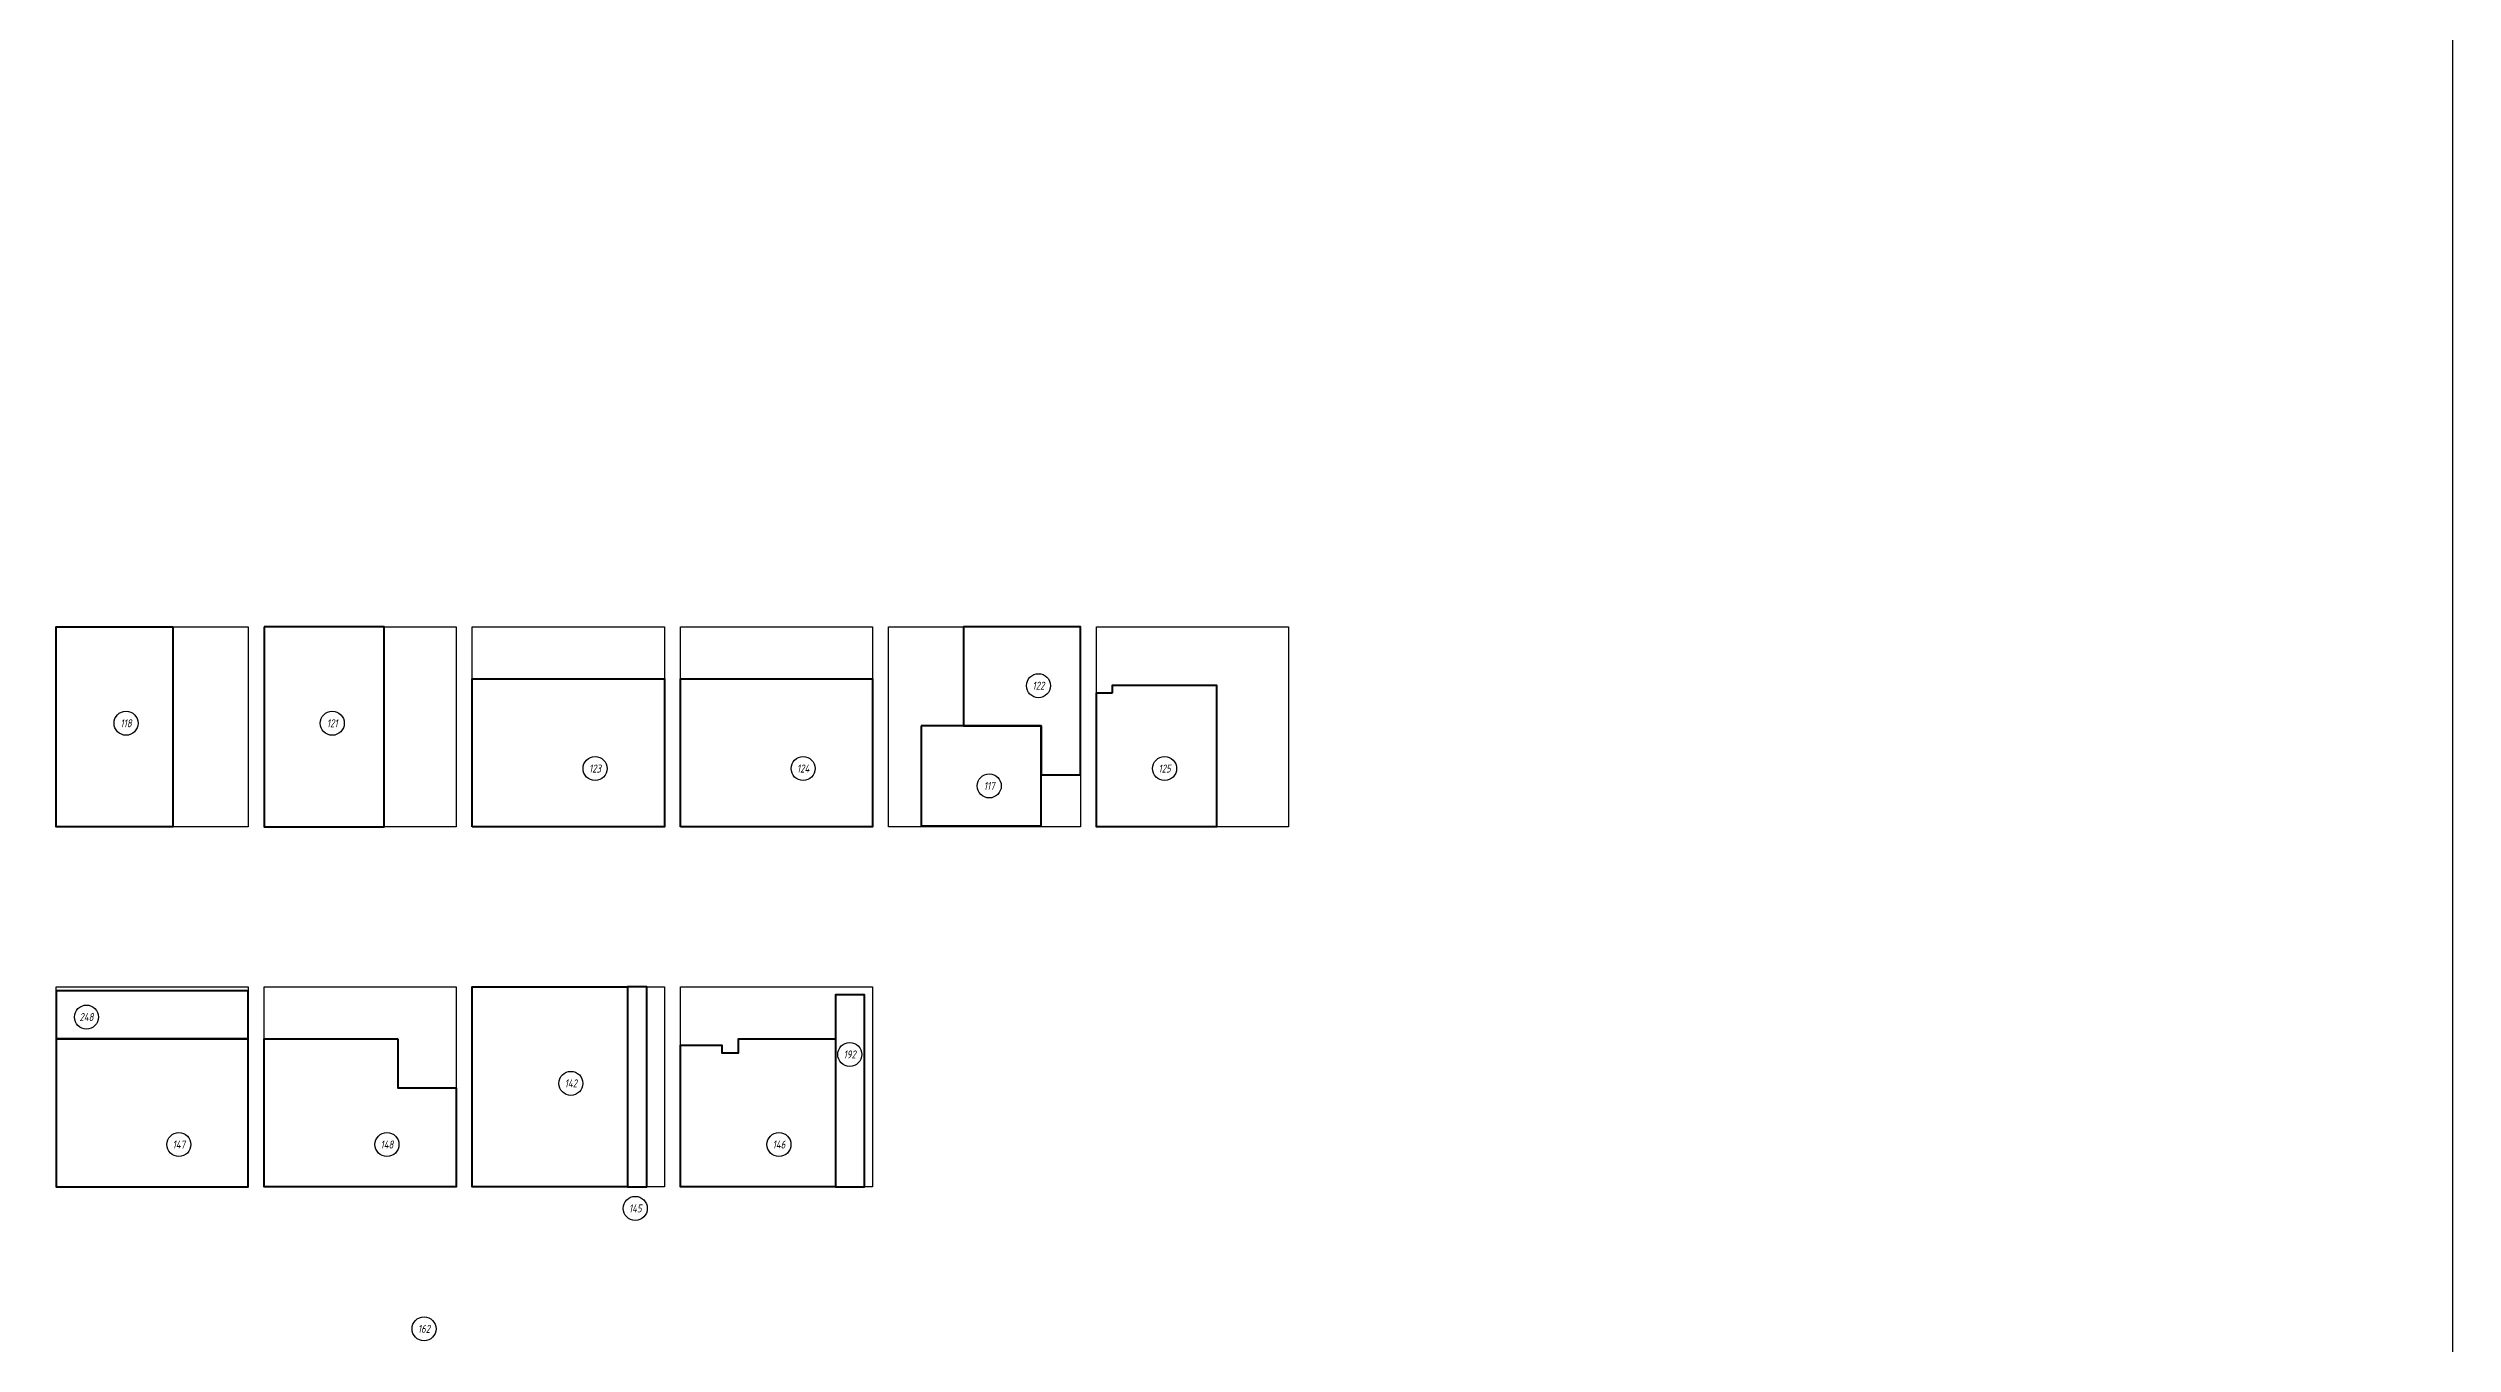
# Model space of a CAD drawing. Header units: millimetres. Extents: x -58926 to 122586, y -58688 to 8347.
# Drawn here: x 48017 to 63041, y -41885 to -33789 of the extents above; entities that cross this region are included whole.
import ezdxf
from ezdxf.enums import TextEntityAlignment as Align

# ---------------------------------------------------------------- set-up
doc = ezdxf.new("R2010")
doc.units = ezdxf.units.MM
doc.layers.add('100 noprint', color=1, linetype='Continuous', plot=False)
doc.layers.add('103 ГВЛ слой 1', color=7, linetype='Continuous')
doc.layers.add('104 ГВЛ слой 2', color=7, linetype='Continuous')
doc.styles.add('ГОСТ-ISOCPEUR', font='isocpeui.ttf', dxfattribs={"width": 0.8})

msp = doc.modelspace()

# ---------------------------------------------------------------- linework, layer by layer
for points in [[(48066.658, -37404.527), (49266.658, -37404.527), (49266.658, -38654.527), (48066.658, -38654.527)], [(49366.658, -37404.527), (50566.658, -37404.527), (50566.658, -38654.527), (49366.658, -38654.527)], [(50666.658, -37404.527), (51866.658, -37404.527), (51866.658, -38654.527), (50666.658, -38654.527)], [(51966.658, -37404.527), (53166.658, -37404.527), (53166.658, -38654.527), (51966.658, -38654.527)], [(53266.658, -37404.527), (54466.658, -37404.527), (54466.658, -38654.527), (53266.658, -38654.527)], [(54566.658, -37404.527), (55766.658, -37404.527), (55766.658, -38654.527), (54566.658, -38654.527)], [(48066.658, -39654.527), (49266.658, -39654.527), (49266.658, -40904.527), (48066.658, -40904.527)], [(49366.658, -39654.527), (50566.658, -39654.527), (50566.658, -40904.527), (49366.658, -40904.527)], [(50666.658, -39654.527), (51866.658, -39654.527), (51866.658, -40904.527), (50666.658, -40904.527)], [(51966.658, -39654.527), (53166.658, -39654.527), (53166.658, -40904.527), (51966.658, -40904.527)]]:
    msp.add_lwpolyline(points, close=True)
at = {"layer": '100 noprint'}
msp.add_lwpolyline([(32607.243, -25692.141), (32607.243, -58688.31), (63040.709, -58688.31), (63040.709, -25692.141)], close=True, dxfattribs=at)
at = {"layer": '103 ГВЛ слой 1', "color": 6, "lineweight": 40}
for points in [[(48066.658, -39679.527), (48066.658, -39979.527), (49266.658, -39979.527), (49266.658, -39679.527)], [(52936.658, -40904.527), (53117.158, -40904.527), (53117.158, -39704.527), (52936.658, -39704.527)]]:
    msp.add_lwpolyline(points, close=True, dxfattribs=at)
at = {"layer": '103 ГВЛ слой 1', "color": 6}
for centre in [(48256.374, -39843.197), (53024.949, -40076.737)]:
    msp.add_circle(centre, 75, dxfattribs=at)
at = {"layer": '104 ГВЛ слой 2', "color": 3, "lineweight": 40}
for points in [[(48796.658, -37404.527), (48796.658, -38654.527), (48066.658, -38654.527), (48066.658, -37404.527)], [(49366.658, -37404.527), (49366.658, -38654.527), (50116.658, -38654.527), (50116.658, -37404.527)], [(53736.658, -37404.527), (53736.658, -38023.027), (54221.158, -38023.027), (54221.158, -38329.527), (54466.658, -38329.527), (54466.658, -37404.527)], [(50666.658, -38654.527), (50666.658, -37729.527), (51866.658, -37729.527), (51866.658, -38654.527)], [(51966.658, -38654.527), (51966.658, -37729.527), (53166.658, -37729.527), (53166.658, -38654.527)], [(54666.658, -37816.527), (54666.658, -37769.027), (55316.658, -37769.027), (55316.658, -38654.527), (54566.658, -38654.527), (54566.658, -37816.527)], [(53471.158, -38023.027), (53471.158, -38648.027), (54221.158, -38648.027), (54221.158, -38023.027)], [(51636.658, -39654.527), (51636.658, -40904.527), (50666.658, -40904.527), (50666.658, -39654.527)], [(51636.658, -39654.527), (51636.658, -40904.527), (51756.658, -40904.527), (51756.658, -39654.527)], [(48066.658, -39979.527), (48066.658, -40904.527), (49266.658, -40904.527), (49266.658, -39979.527)], [(50202.158, -39979.527), (50202.158, -40286.027), (50566.658, -40286.027), (50566.658, -40904.527), (49366.658, -40904.527), (49366.658, -39979.527)], [(51967.283, -40019.027), (52226.658, -40019.027), (52226.658, -40066.527), (52330.658, -40066.527), (52330.658, -39979.527), (52936.658, -39979.527), (52936.658, -40904.527), (51966.658, -40904.527)]]:
    msp.add_lwpolyline(points, close=True, dxfattribs=at)
at = {"layer": '104 ГВЛ слой 2', "color": 3}
for centre in [(54203.87, -37772.745), (48503.631, -38007.489), (49792.082, -38007.489), (51433.78, -38290.335), (52733.78, -38290.335), (54992.082, -38290.335), (53896.582, -38398.94), (51282.874, -40257.489), (48833.78, -40639.531), (50133.78, -40639.531), (52582.874, -40639.531), (51685.14, -41038.652), (50365.207, -41791.275)]:
    msp.add_circle(centre, 75, dxfattribs=at)

# ---------------------------------------------------------------- texts
at = {"layer": '103 ГВЛ слой 1', "color": 6, "style": 'ГОСТ-ISOCPEUR', "width": 0.8}
for s, p in [('248', (48256.374, -39843.197)), ('192', (53024.949, -40076.737))]:
    msp.add_text(s, height=50, dxfattribs=at).set_placement(p, align=Align.MIDDLE)
at = {"layer": '104 ГВЛ слой 2', "color": 3, "style": 'ГОСТ-ISOCPEUR', "width": 0.8}
for s, p in [('122', (54203.87, -37772.745)), ('118', (48503.631, -38007.489)), ('121', (49792.082, -38007.489)), ('123', (51433.78, -38290.335)), ('124', (52733.78, -38290.335)), ('125', (54992.082, -38290.335)), ('117', (53896.582, -38398.94)), ('142', (51282.874, -40257.489)), ('147', (48833.78, -40639.531)), ('148', (50133.78, -40639.531)), ('146', (52582.874, -40639.531)), ('145', (51685.14, -41038.652)), ('162', (50365.207, -41791.275))]:
    msp.add_text(s, height=50, dxfattribs=at).set_placement(p, align=Align.MIDDLE)

doc.saveas('drawing.dxf')
